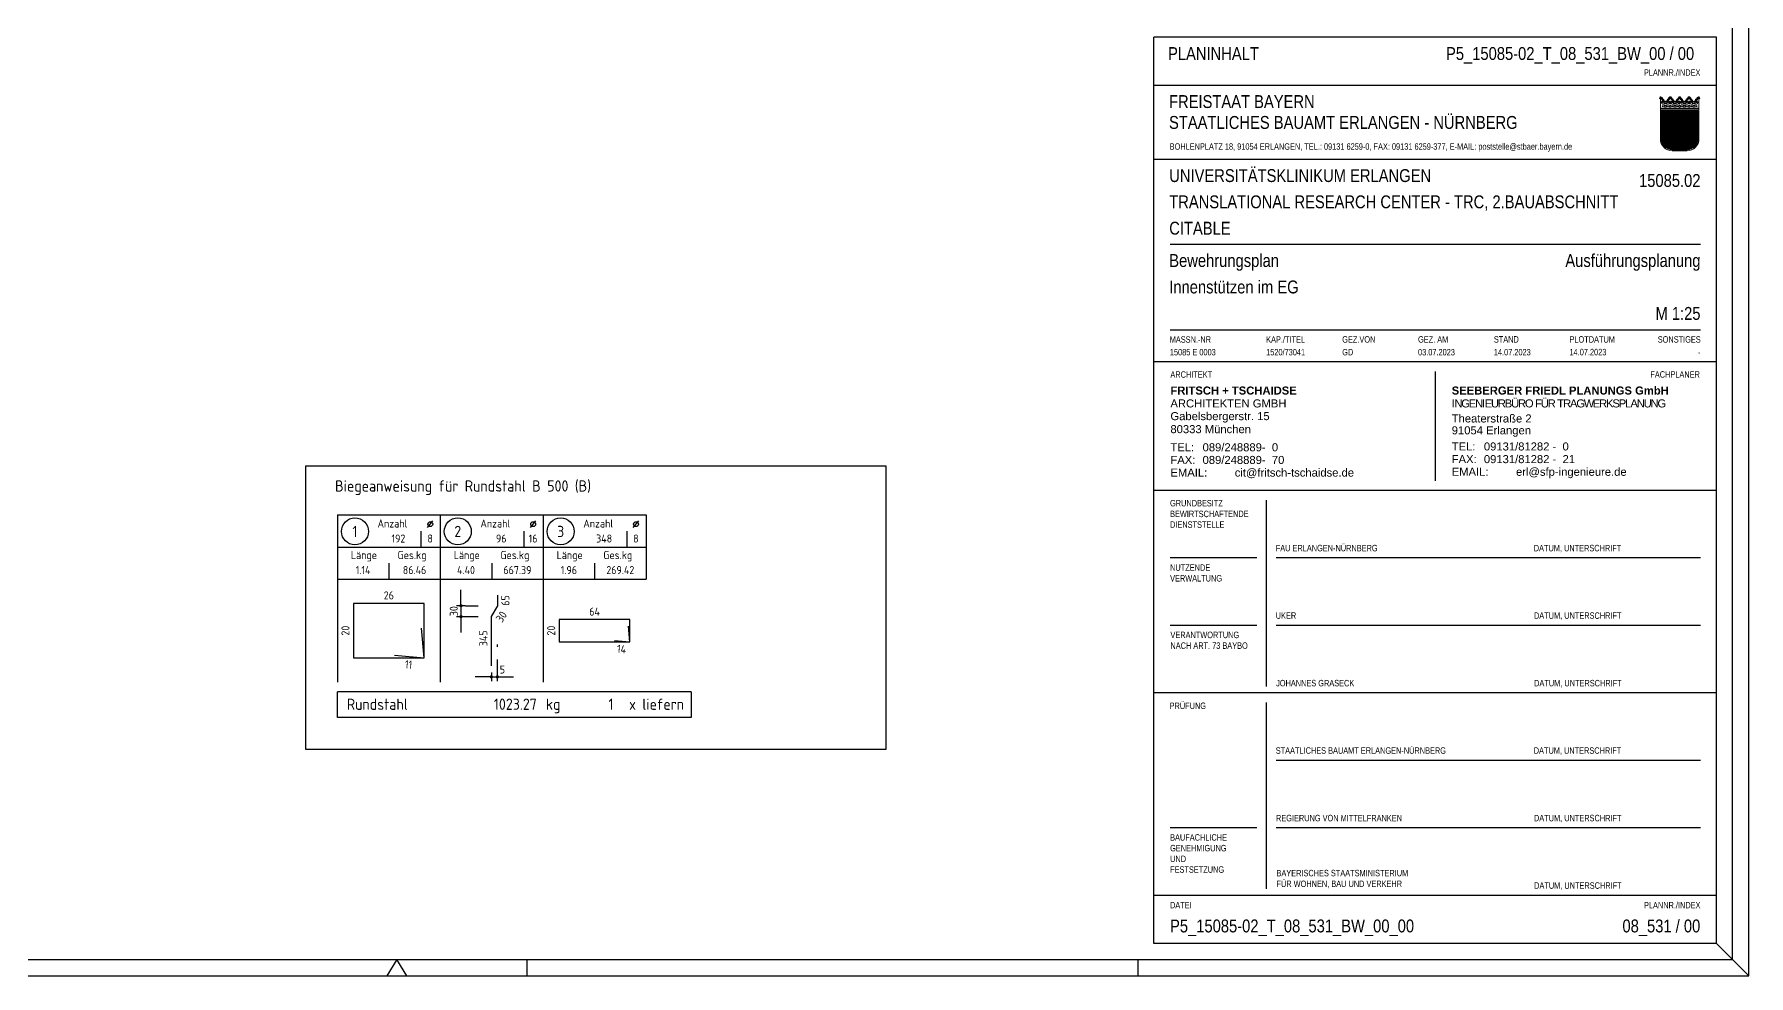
# Model space of a CAD drawing. Extents: x 0 to 37.3, y -21.5 to -6.6.
# Drawn here: x 7.69 to 21.02, y -21.46 to -14.14 of the extents above; entities that cross this region are included whole.
import ezdxf
from ezdxf.enums import TextEntityAlignment as Align

# ---------------------------------------------------------------- set-up
doc = ezdxf.new("R2010")
doc.units = 0
doc.header["$LTSCALE"] = 0.25
doc.linetypes.add('AUSGEZOGEN', pattern=[1000.01, 1000, 0.01])
doc.linetypes.add('HIDDEN4', pattern=[0.12, 0.02, -0.1])
for name, color, linetype in [('40 A Plankopf Text F+T', 7, 'Continuous'), ('BET-ANS', 7, 'Continuous'), ('MASSE', 7, 'Continuous'), ('RAHMEN', 7, 'Continuous'), ('RND', 7, 'Continuous'), ('RND_BILD', 7, 'Continuous'), ('TEXT', 7, 'Continuous')]:
    doc.layers.add(name, color=color, linetype=linetype)
doc.layers.add('NOPLOT', color=7, linetype='Continuous', plot=False)
doc.styles.add('ERSTELLTER_STIL_3', font='arial.ttf')
doc.styles.add('ERSTELLTER_STIL_4', font='arialbd.ttf')
doc.styles.add('plankopf_ArialN', font='ARIALN.TTF')
doc.styles.add('txt', font='isocp.shx')
doc.dimstyles.new('DOT_I', dxfattribs={"dimscale": 0.25, "dimtxt": 0.25, "dimasz": 0.25, "dimexe": 0.1, "dimexo": 0.3, "dimgap": 0.1, "dimtad": 1, "dimdec": 3, "dimzin": 3, "dimtxsty": 'txt', "dimblk": 'DOT', "dimblk1": 'DOT', "dimblk2": 'DOT', "dimsah": 1, "dimcen": 0.1, "dimse1": 1, "dimse2": 1, "dimazin": 0, "dimtfac": 1, "dimtdec": 4, "dimtix": 1, "dimtmove": 2, "dimatfit": 3, "dimfxl": 0, "dimtvp": 1, "dimtolj": 1, "dimtzin": 0, "dimarcsym": 0})
pattern_1 = [(0, (-322.07857, -163.97815), (8e-17, 0.254), [])]

# ---------------------------------------------------------------- blocks, each defined once
blk = doc.blocks.new('Bundeslandwappen')
at = {"lineweight": 9, "true_color": 0xffffff}
for points in [[(-5.75, 16.5), (-5.98, 16.5), (-5.98, 16.29), (-5.75, 16.29)], [(-2.82, 16.5), (-3.05, 16.5), (-3.05, 16.29), (-2.82, 16.29)], [(0.11, 16.5), (-0.11, 16.5), (-0.11, 16.29), (0.11, 16.29)], [(3.05, 16.5), (2.82, 16.5), (2.82, 16.29), (3.05, 16.29)], [(5.98, 16.5), (5.75, 16.5), (5.75, 16.29), (5.98, 16.29)], [(-5.09, 15.68), (-5.31, 15.68), (-5.31, 15.47), (-5.09, 15.47)], [(-3.49, 15.68), (-3.71, 15.68), (-3.71, 15.47), (-3.49, 15.47)], [(-2.15, 15.68), (-2.38, 15.68), (-2.38, 15.47), (-2.15, 15.47)], [(-0.56, 15.68), (-0.78, 15.68), (-0.78, 15.47), (-0.56, 15.47)], [(0.78, 15.68), (0.56, 15.68), (0.56, 15.47), (0.78, 15.47)], [(2.38, 15.68), (2.15, 15.68), (2.15, 15.47), (2.38, 15.47)], [(3.71, 15.68), (3.49, 15.68), (3.49, 15.47), (3.71, 15.47)], [(5.31, 15.68), (5.09, 15.68), (5.09, 15.47), (5.31, 15.47)]]:
    blk.add_hatch(color=7, dxfattribs=at).paths.add_polyline_path(points)
at = {"true_color": 0xffffff}
for points in [[(-5.34, 12.59), (-5.7, 12.59), (-5.7, 12.19), (-5.07, 11.96)], [(-1.42, 10.67), (-5.07, 11.96), (-3.57, 8.42), (0.08, 7.13)], [(0.86, 12.59), (-2.24, 12.59), (-1.42, 10.67), (2.23, 9.38)], [(3.96, 12.59), (1.66, 12.59), (4.37, 11.63)], [(5.7, 11.16), (4.37, 11.63), (5.7, 8.5)], [(-3.57, 8.42), (-5.7, 9.18), (-5.7, 6.17), (-2.07, 4.88)], [(-5.7, 6.14), (-5.7, 3.7, 0.041392), (-5.65, 3.14), (-4.21, 2.63)], [(3.73, 5.84), (0.08, 7.13), (1.58, 3.59), (5.23, 2.29)], [(5.7, 8.15), (2.23, 9.38), (3.73, 5.84), (5.7, 5.14)], [(-0.56, 1.34), (-4.21, 2.63), (-3.29, 0.45, 0.073774), (-2.3, 0.3), (-0.12, 0.3)], [(1.58, 3.59), (-2.07, 4.88), (-0.56, 1.34), (2.36, 0.3, 0.043654), (2.95, 0.36)]]:
    blk.add_hatch(color=7, dxfattribs=at).paths.add_polyline_path(points)
at = {"lineweight": 9}
h = blk.add_hatch(dxfattribs=at)
h.set_pattern_fill('ANSI31', color=256, scale=0.08, angle=315, style=0)
h.set_pattern_definition(pattern_1)
h.paths.add_polyline_path([(-5.07, 11.96), (-5.7, 12.19), (-5.7, 9.18), (-3.57, 8.42)])
h = blk.add_hatch(dxfattribs=at)
h.set_pattern_fill('ANSI31', color=256, scale=0.08, angle=315, style=0)
h.set_pattern_definition(pattern_1)
h.paths.add_polyline_path([(-2.24, 12.59), (-5.34, 12.59), (-5.07, 11.96), (-1.42, 10.67)])
h = blk.add_hatch(dxfattribs=at)
h.set_pattern_fill('ANSI31', color=256, scale=0.08, angle=315, style=0)
h.set_pattern_definition(pattern_1)
h.paths.add_polyline_path([(2.23, 9.38), (-1.42, 10.67), (0.08, 7.13), (3.73, 5.84)])
h = blk.add_hatch(dxfattribs=at)
h.set_pattern_fill('ANSI31', color=256, scale=0.08, angle=315, style=0)
h.set_pattern_definition(pattern_1)
h.paths.add_polyline_path([(4.37, 11.63), (1.66, 12.59), (0.86, 12.59), (2.23, 9.38), (5.7, 8.15), (5.7, 8.5)])
h = blk.add_hatch(dxfattribs=at)
h.set_pattern_fill('ANSI31', color=256, scale=0.08, angle=315, style=0)
h.set_pattern_definition(pattern_1)
h.paths.add_polyline_path([(5.7, 12.59), (3.96, 12.59), (4.37, 11.63), (5.7, 11.16)])
h = blk.add_hatch(dxfattribs=at)
h.set_pattern_fill('ANSI31', color=256, scale=0.08, angle=315, style=0)
h.set_pattern_definition(pattern_1)
h.paths.add_polyline_path([(-2.07, 4.88), (-5.7, 6.17), (-5.7, 6.14), (-4.21, 2.63), (-0.56, 1.34)])
h = blk.add_hatch(dxfattribs=at)
h.set_pattern_fill('ANSI31', color=256, scale=0.08, angle=315, style=0)
h.set_pattern_definition(pattern_1)
h.paths.add_polyline_path([(0.08, 7.13), (-3.57, 8.42), (-2.07, 4.88), (1.58, 3.59)])
h = blk.add_hatch(dxfattribs=at)
h.set_pattern_fill('ANSI31', color=256, scale=0.08, angle=315, style=0)
h.set_pattern_definition(pattern_1)
h.paths.add_polyline_path([(5.7, 5.14), (3.73, 5.84), (5.23, 2.29), (5.37, 2.24, 0.111178), (5.7, 3.7)])
h = blk.add_hatch(dxfattribs=at)
h.set_pattern_fill('ANSI31', color=256, scale=0.08, angle=315, style=0)
h.set_pattern_definition(pattern_1)
h.paths.add_polyline_path([(-4.21, 2.63), (-5.65, 3.14, 0.285055), (-3.29, 0.45)])
h = blk.add_hatch(dxfattribs=at)
h.set_pattern_fill('ANSI31', color=256, scale=0.08, angle=315, style=0)
h.set_pattern_definition(pattern_1)
h.paths.add_polyline_path([(-0.56, 1.34), (-0.12, 0.3), (2.3, 0.3, 0.004354), (2.36, 0.3)])
h = blk.add_hatch(dxfattribs=at)
h.set_pattern_fill('ANSI31', color=256, scale=0.08, angle=315, style=0)
h.set_pattern_definition(pattern_1)
h.paths.add_polyline_path([(5.31, 2.11), (5.23, 2.29), (1.58, 3.59), (2.95, 0.36, 0.22704)])
for p, q in [((-6, 16.1), (-6, 3.7)), ((-5.61, 16.59), (-5.62, 16.68)), ((-3.19, 16.59), (-3.18, 16.67)), ((-2.68, 16.59), (-2.69, 16.67)), ((-0.25, 16.59), (-0.24, 16.67)), ((0.25, 16.59), (0.24, 16.67)), ((2.68, 16.59), (2.69, 16.67)), ((3.19, 16.59), (3.18, 16.67)), ((5.61, 16.59), (5.62, 16.68)), ((6, 3.7), (6, 16.1)), ((-6, 13.29), (6, 13.29)), ((-6, 12.94), (6, 12.94)), ((-5.7, 12.59), (-5.7, 3.7)), ((-5.7, 12.59), (5.7, 12.59)), ((-5.7, 12.19), (5.7, 8.15)), ((-5.64, 14.97), (-5.64, 15.18)), ((-5.34, 12.59), (-0.12, 0.3)), ((-5.33, 15.19), (-5.33, 15.05)), ((-4.68, 14.54), (-5.26, 14.54)), ((-4.12, 14.54), (-3.54, 14.54)), ((-3.47, 15.19), (-3.47, 15.05)), ((-3.36, 13.9), (-2.93, 14.17)), ((-2.93, 13.63), (-3.36, 13.9)), ((-3.16, 14.97), (-3.16, 15.18)), ((-2.93, 15.58), (-2.93, 14.47)), ((-2.93, 14.17), (-2.5, 13.9)), ((-2.5, 13.9), (-2.93, 13.63)), ((-2.71, 14.97), (-2.71, 15.18)), ((-2.4, 15.19), (-2.4, 15.05)), ((-1.74, 14.54), (-2.32, 14.54)), ((-2.24, 12.59), (2.95, 0.36)), ((-1.19, 14.54), (-0.61, 14.54)), ((-0.54, 15.19), (-0.54, 15.05)), ((0, 14.17), (-0.43, 13.9)), ((-0.43, 13.9), (0, 13.63)), ((-0.22, 14.97), (-0.22, 15.18)), ((0, 15.58), (0, 14.47)), ((0.43, 13.9), (0, 14.17)), ((0, 13.63), (0.43, 13.9)), ((0.22, 14.97), (0.22, 15.18)), ((0.54, 15.19), (0.54, 15.05)), ((1.19, 14.54), (0.61, 14.54)), ((0.86, 12.59), (5.31, 2.11)), ((1.66, 12.59), (5.7, 11.16)), ((1.74, 14.54), (2.32, 14.54)), ((2.4, 15.19), (2.4, 15.05)), ((2.93, 14.17), (2.5, 13.9)), ((2.5, 13.9), (2.93, 13.63)), ((2.71, 14.97), (2.71, 15.18)), ((2.93, 15.58), (2.93, 14.47)), ((3.36, 13.9), (2.93, 14.17)), ((2.93, 13.63), (3.36, 13.9)), ((3.16, 14.97), (3.16, 15.18)), ((3.47, 15.19), (3.47, 15.05)), ((4.12, 14.54), (3.54, 14.54)), ((3.96, 12.59), (5.7, 8.5)), ((4.68, 14.54), (5.26, 14.54)), ((5.33, 15.19), (5.33, 15.05)), ((5.64, 14.97), (5.64, 15.18)), ((5.7, 3.7), (5.7, 12.59)), ((-5.7, 9.18), (5.7, 5.14)), ((-5.7, 6.17), (5.37, 2.24)), ((-5.7, 6.14), (-3.29, 0.45)), ((-5.66, 3.14), (2.36, 0.3)), ((-2.3, 0.3), (2.3, 0.3)), ((-2.3, 0), (2.3, 0))]:
    blk.add_line(p, q, dxfattribs=at)
for points in [[(-5.75, 16.29), (-5.98, 16.29), (-5.98, 16.5), (-5.75, 16.5)], [(-2.82, 16.29), (-3.05, 16.29), (-3.05, 16.5), (-2.82, 16.5)], [(0.11, 16.29), (-0.11, 16.29), (-0.11, 16.5), (0.11, 16.5)], [(3.05, 16.29), (2.82, 16.29), (2.82, 16.5), (3.05, 16.5)], [(5.75, 16.29), (5.98, 16.29), (5.98, 16.5), (5.75, 16.5)], [(-5.09, 15.47), (-5.31, 15.47), (-5.31, 15.68), (-5.09, 15.68)], [(-4.07, 13.71), (-4.83, 13.71), (-4.83, 14.1), (-4.07, 14.1)], [(-3.71, 15.47), (-3.49, 15.47), (-3.49, 15.68), (-3.71, 15.68)], [(-2.15, 15.47), (-2.38, 15.47), (-2.38, 15.68), (-2.15, 15.68)], [(-1.8, 13.71), (-1.04, 13.71), (-1.04, 14.1), (-1.8, 14.1)], [(-0.78, 15.47), (-0.56, 15.47), (-0.56, 15.68), (-0.78, 15.68)], [(0.78, 15.47), (0.56, 15.47), (0.56, 15.68), (0.78, 15.68)], [(1.8, 13.71), (1.04, 13.71), (1.04, 14.1), (1.8, 14.1)], [(2.15, 15.47), (2.38, 15.47), (2.38, 15.68), (2.15, 15.68)], [(3.71, 15.47), (3.49, 15.47), (3.49, 15.68), (3.71, 15.68)], [(4.07, 13.71), (4.83, 13.71), (4.83, 14.1), (4.07, 14.1)], [(5.09, 15.47), (5.31, 15.47), (5.31, 15.68), (5.09, 15.68)]]:
    blk.add_lwpolyline(points, close=True, dxfattribs=at)
for centre in [(-5.28, 13.9), (-3.71, 13.9), (-2.2, 13.9), (-0.68, 13.9), (0.68, 13.9), (2.2, 13.9), (3.71, 13.9), (5.28, 13.9)]:
    blk.add_circle(centre, 0.123, dxfattribs=at)
for centre, radius, start, end in [((-5.89, 16.45), 0.362, 44.6681, 253.1183), ((-5.67, 16.67), 0.05, 6.6615, 44.6681), ((-5.56, 16.59), 0.05, 186.6615, 265.6209), ((-5.42, 15.99), 0.179, 74.7883, 15.1356), ((-5.59, 16.26), 0.281, 346.0232, 85.6209), ((-5.36, 16.21), 0.05, 254.7883, 346.0232), ((-5.2, 16.05), 0.05, 93.0633, 195.1356), ((-5.19, 15.87), 0.224, 350.9542, 93.0633), ((-3.61, 15.87), 0.224, 86.9367, 189.0458), ((-3.6, 16.05), 0.05, 344.8644, 86.9367), ((-3.38, 15.99), 0.179, 164.8644, 105.2117), ((-3.21, 16.26), 0.281, 94.3791, 193.9768), ((-3.44, 16.21), 0.05, 193.9768, 285.2117), ((-3.24, 16.59), 0.05, 274.3791, 353.3385), ((-3.13, 16.67), 0.05, 155.2288, 173.3385), ((-2.93, 16.58), 0.264, 24.0166, 155.3409), ((-2.74, 16.66), 0.05, 6.6615, 24.0166), ((-2.63, 16.59), 0.05, 186.6615, 265.6209), ((-2.49, 15.99), 0.179, 74.7883, 15.1356), ((-2.65, 16.26), 0.281, 346.0232, 85.6209), ((-2.43, 16.21), 0.05, 254.7883, 346.0232), ((-2.27, 16.05), 0.05, 93.0633, 195.1356), ((-2.26, 15.87), 0.224, 350.9542, 93.0633), ((-0.67, 15.87), 0.224, 86.9367, 189.0458), ((-0.66, 16.05), 0.05, 344.8644, 86.9367), ((-0.44, 15.99), 0.179, 164.8644, 105.2117), ((-0.28, 16.26), 0.281, 94.3791, 193.9768), ((-0.5, 16.21), 0.05, 193.9768, 285.2117), ((-0.3, 16.59), 0.05, 274.3791, 353.3385), ((0, 16.58), 0.264, 24.0166, 155.3409), ((-0.19, 16.67), 0.05, 155.2288, 173.3385), ((0.19, 16.66), 0.05, 6.6615, 24.0166), ((0.3, 16.59), 0.05, 186.6615, 265.6209), ((0.44, 15.99), 0.179, 74.7883, 15.1356), ((0.28, 16.26), 0.281, 346.0232, 85.6209), ((0.5, 16.21), 0.05, 254.7883, 346.0232), ((0.66, 16.05), 0.05, 93.0633, 195.1356), ((0.67, 15.87), 0.224, 350.9542, 93.0633), ((2.26, 15.87), 0.224, 86.9367, 189.0458), ((2.27, 16.05), 0.05, 344.8644, 86.9367), ((2.49, 15.99), 0.179, 164.8644, 105.2117), ((2.65, 16.26), 0.281, 94.3791, 193.9768), ((2.43, 16.21), 0.05, 193.9768, 285.2117), ((2.63, 16.59), 0.05, 274.3791, 353.3385), ((2.93, 16.58), 0.264, 24.0166, 155.3409), ((2.74, 16.67), 0.05, 155.2288, 173.3385), ((3.13, 16.66), 0.05, 6.6615, 24.0166), ((3.24, 16.59), 0.05, 186.6615, 265.6209), ((3.38, 15.99), 0.179, 74.7883, 15.1356), ((3.21, 16.26), 0.281, 346.0232, 85.6209), ((3.44, 16.21), 0.05, 254.7883, 346.0232), ((3.6, 16.05), 0.05, 93.0633, 195.1356), ((3.61, 15.87), 0.224, 350.9542, 93.0633), ((5.19, 15.87), 0.224, 86.9367, 189.0458), ((5.2, 16.05), 0.05, 344.8644, 86.9367), ((5.42, 15.99), 0.179, 164.8644, 105.2117), ((5.59, 16.26), 0.281, 94.3791, 193.9768), ((5.36, 16.21), 0.05, 193.9768, 285.2117), ((5.56, 16.59), 0.05, 274.3791, 353.3385), ((5.67, 16.67), 0.05, 135.3319, 173.3385), ((5.89, 16.45), 0.362, 286.8817, 135.3319), ((-5.49, 15.18), 0.157, 3.2756, 179.5521), ((-5.19, 14.99), 0.453, 182.8328, 261.3043), ((-5.26, 15.23), 0.191, 249.6358, 3.0857), ((-5.02, 15.24), 0.05, 82.9467, 183.0857), ((-4.99, 15.54), 0.249, 262.9467, 77.8855), ((-4.92, 15.83), 0.05, 170.9542, 257.8855), ((-4.62, 14.89), 0.224, 71.4, 0), ((-4.71, 14.85), 0.312, 275.9649, 353.9773), ((-4.4, 15.24), 0.208, 317.0775, 222.9225), ((-4.18, 14.89), 0.224, 180, 108.6), ((-4.09, 14.85), 0.312, 186.0227, 264.0351), ((-3.81, 15.54), 0.249, 102.1145, 277.0533), ((-3.88, 15.83), 0.05, 282.1145, 9.0458), ((-3.78, 15.24), 0.05, 356.9143, 97.0533), ((-3.54, 15.23), 0.191, 176.9143, 290.3642), ((-3.61, 14.99), 0.453, 278.6957, 357.1672), ((-3.31, 15.18), 0.157, 0.4479, 176.7244), ((-2.55, 15.18), 0.157, 3.2756, 179.5521), ((-2.26, 14.99), 0.453, 182.8328, 261.3043), ((-2.33, 15.23), 0.191, 249.6358, 3.0857), ((-2.09, 15.24), 0.05, 82.9467, 183.0857), ((-2.05, 15.54), 0.249, 262.9467, 77.8855), ((-1.99, 15.83), 0.05, 170.9542, 257.8855), ((-1.69, 14.89), 0.224, 71.4, 0), ((-1.78, 14.85), 0.312, 275.9649, 353.9773), ((-1.47, 15.24), 0.208, 317.0775, 222.9225), ((-1.24, 14.89), 0.224, 180, 108.6), ((-1.16, 14.85), 0.312, 186.0227, 264.0351), ((-0.88, 15.54), 0.249, 102.1145, 277.0533), ((-0.94, 15.83), 0.05, 282.1145, 9.0458), ((-0.84, 15.24), 0.05, 356.9143, 97.0533), ((-0.6, 15.23), 0.191, 176.9143, 290.3642), ((-0.68, 14.99), 0.453, 278.6957, 357.1672), ((-0.38, 15.18), 0.157, 0.4479, 176.7244), ((0.38, 15.18), 0.157, 3.2756, 179.5521), ((0.68, 14.99), 0.453, 182.8328, 261.3043), ((0.6, 15.23), 0.191, 249.6358, 3.0857), ((0.84, 15.24), 0.05, 82.9467, 183.0857), ((0.88, 15.54), 0.249, 262.9467, 77.8855), ((0.94, 15.83), 0.05, 170.9542, 257.8855), ((1.24, 14.89), 0.224, 71.4, 0), ((1.16, 14.85), 0.312, 275.9649, 353.9773), ((1.47, 15.24), 0.208, 317.0775, 222.9225), ((1.69, 14.89), 0.224, 180, 108.6), ((1.78, 14.85), 0.312, 186.0227, 264.0351), ((2.05, 15.54), 0.249, 102.1145, 277.0533), ((1.99, 15.83), 0.05, 282.1145, 9.0458), ((2.09, 15.24), 0.05, 356.9143, 97.0533), ((2.33, 15.23), 0.191, 176.9143, 290.3642), ((2.26, 14.99), 0.453, 278.6957, 357.1672), ((2.55, 15.18), 0.157, 0.4479, 176.7244), ((3.31, 15.18), 0.157, 3.2756, 179.5521), ((3.61, 14.99), 0.453, 182.8328, 261.3043), ((3.54, 15.23), 0.191, 249.6358, 3.0857), ((3.78, 15.24), 0.05, 82.9467, 183.0857), ((3.81, 15.54), 0.249, 262.9467, 77.8855), ((3.88, 15.83), 0.05, 170.9542, 257.8855), ((4.18, 14.89), 0.224, 71.4, 0), ((4.09, 14.85), 0.312, 275.9649, 353.9773), ((4.4, 15.24), 0.208, 317.0775, 222.9225), ((4.62, 14.89), 0.224, 180, 108.6), ((4.71, 14.85), 0.312, 186.0227, 264.0351), ((4.99, 15.54), 0.249, 102.1145, 277.0533), ((4.92, 15.83), 0.05, 282.1145, 9.0458), ((5.02, 15.24), 0.05, 356.9143, 97.0533), ((5.26, 15.23), 0.191, 176.9143, 290.3642), ((5.19, 14.99), 0.453, 278.6957, 357.1672), ((5.49, 15.18), 0.157, 0.4479, 176.7244), ((-2.3, 3.7), 3.7, 180, 270), ((-2.3, 3.7), 3.4, 180, 270), ((2.3, 3.7), 3.7, 270, 0), ((2.3, 3.7), 3.4, 270, 0)]:
    blk.add_arc(centre, radius, start, end, dxfattribs=at)
blk = doc.blocks.new('Plankopf_PU')
for p, q in [((-18.5, 25.4), (-18.5, 27.7)), ((-1, 27.7), (-18.5, 27.7)), ((-1, 27.7), (-18.5, 27.7)), ((-1, 25.4), (-1, 27.7)), ((-1, 25.4), (-18.5, 25.4)), ((-1, 25.4), (-18.5, 25.4)), ((-18.5, 19.1), (-18.5, 25.4)), ((-1, 19.1), (-1, 25.4)), ((-1.5, 22.75), (-18, 22.75)), ((-18, 20.1), (-1.5, 20.1)), ((-18.5, 15.1), (-18.5, 19.1)), ((-1, 19.1), (-18.5, 19.1)), ((-9.75, 18.8), (-9.75, 15.4)), ((-1, 15.1), (-1, 19.1)), ((-1, 15.1), (-18.5, 15.1)), ((-1, 15.1), (-18.5, 15.1)), ((-18.5, 8.8), (-18.5, 15.1)), ((-1, 8.8), (-1, 15.1)), ((-15, 9), (-15, 14.8)), ((-15.3, 13), (-18, 13)), ((-1.5, 13), (-14.7, 13)), ((-15.3, 10.9), (-18, 10.9)), ((-1.5, 10.9), (-14.7, 10.9)), ((-18.5, 2.5), (-18.5, 8.8)), ((-1, 8.8), (-18.5, 8.8)), ((-1, 2.5), (-1, 8.8)), ((-15, 2.7), (-15, 8.5)), ((-1.5, 6.7), (-14.7, 6.7)), ((-15.3, 4.6), (-18, 4.6)), ((-1.5, 4.6), (-14.7, 4.6)), ((-1, 2.5), (-18.5, 2.5)), ((-18.5, 1), (-18.5, 2.5)), ((-1, 2.5), (-18.5, 2.5)), ((-1, 1), (-1, 2.5)), ((-1, 1), (-18.5, 1))]:
    blk.add_line(p, q)
at = {"xscale": 0.1, "yscale": 0.1, "zscale": 0.1}
blk.add_blockref('Bundeslandwappen', (-2.148, 25.669), dxfattribs=at)
at = {"linetype": 'AUSGEZOGEN', "lineweight": 35, "style": 'plankopf_ArialN'}
for s, height, p in [('FREISTAAT BAYERN', 0.4, (-18.032, 27.401)), ('PRÜFUNG', 0.2, (-18.013, 8.5))]:
    blk.add_text(s, height=height, dxfattribs=at).set_placement(p, align=Align.TOP_LEFT)
blk.add_text('STAATLICHES BAUAMT ERLANGEN - NÜRNBERG', height=0.4, dxfattribs=at).set_placement((-18.032, 26.552), align=Align.MIDDLE_LEFT)
at = {"style": 'plankopf_ArialN'}
for s, p in [('BOHLENPLATZ 18, 91054 ERLANGEN, TEL.: 09131 6259-0, FAX: 09131 6259-377, E-MAIL: poststelle@stbaer.bayern.de', (-18.012, 25.702)), ('MASSN.-NR', (-18.011, 19.698)), ('KAP./TITEL', (-15.01, 19.698)), ('GEZ.VON', (-12.644, 19.7)), ('GEZ. AM', (-10.286, 19.7)), ('STAND', (-7.927, 19.702)), ('PLOTDATUM', (-5.574, 19.7)), ('FAU ERLANGEN-NÜRNBERG', (-14.712, 13.207)), ('DATUM, UNTERSCHRIFT', (-6.687, 13.207)), ('UKER', (-14.712, 11.107)), ('DATUM, UNTERSCHRIFT', (-6.68, 11.106)), ('JOHANNES GRASECK', (-14.7, 9.005)), ('DATUM, UNTERSCHRIFT', (-6.675, 9.005)), ('STAATLICHES BAUAMT ERLANGEN-NÜRNBERG', (-14.712, 6.907)), ('DATUM, UNTERSCHRIFT', (-6.687, 6.907)), ('REGIERUNG VON MITTELFRANKEN', (-14.705, 4.806)), ('DATUM, UNTERSCHRIFT', (-6.68, 4.806)), ('DATUM, UNTERSCHRIFT', (-6.675, 2.705)), ('DATEI', (-18.002, 2.095))]:
    blk.add_text(s, height=0.2, dxfattribs=at).set_placement(p)
for s, p in [('SONSTIGES', (-1.493, 19.7)), ('PLANNR./INDEX', (-1.501, 2.095))]:
    blk.add_text(s, height=0.2, dxfattribs=at).set_placement(p, align=Align.RIGHT)
at = {"linetype": 'AUSGEZOGEN', "lineweight": 35, "style": 'plankopf_ArialN'}
blk.add_text('ARCHITEKT', height=0.2, dxfattribs=at).set_placement((-17.989, 18.607))
blk.add_text('FACHPLANER', height=0.2, dxfattribs=at).set_placement((-1.52, 18.611), align=Align.RIGHT)
at = {"insert": (-5.574, 19.303), "char_height": 0.2, "attachment_point": 7, "style": 'plankopf_ArialN'}
blk.add_mtext('14.07.2023', dxfattribs=at)
at = {"char_height": 0.2, "attachment_point": 1, "style": 'plankopf_ArialN'}
for s, insert, width in [('GRUNDBESITZ\\PBEWIRTSCHAFTENDE DIENSTSTELLE', (-18, 14.804), 2.5), ('NUTZENDE^JVERWALTUNG', (-17.998, 12.8), 2.69843), ('VERANTWORTUNG  NACH ART. 73 BAYBO', (-17.988, 10.705), 2.68768), ('BAUFACHLICHE GENEHMIGUNG UND FESTSETZUNG', (-17.998, 4.404), 2.2311), ('BAYERISCHES STAATSMINISTERIUM ^JFÜR WOHNEN, BAU UND VERKEHR', (-14.689, 3.294), 9.29412)]:
    blk.add_mtext(s, dxfattribs=dict(at, insert=insert, width=width))
at = {"style": 'plankopf_ArialN'}
for tag, p in [('PROJEKTBEZEICHNUNGZ1', (-18.025, 24.578)), ('PROJEKTBEZEICHNUNGZ2', (-18.025, 23.761)), ('PROJEKTBEZEICHNUNGZ3', (-18.025, 22.941))]:
    blk.add_attdef(tag, text='', height=0.4, dxfattribs=at).set_placement(p, align=Align.BOTTOM_LEFT)
for tag, p in [('GEB.-NR', (-1.5, 24.946)), ('0.000X', (-1.507, 1.749))]:
    blk.add_attdef(tag, text='', height=0.4, dxfattribs=at).set_placement(p, align=Align.TOP_RIGHT)
for tag, p, height in [('PLANINHALTZ1', (-18.025, 22.055), 0.4), ('PLANINHALTZ2', (-18.025, 21.232), 0.4), ('PLANINHALTZ3', (-18.025, 20.409), 0.4), ('MASSN.-NR', (-18.005, 19.303), 0.2), ('KAPITEL/TITEL', (-15.01, 19.303), 0.2), ('GEZ_VON', (-12.644, 19.303), 0.2), ('GEZ_AM', (-10.286, 19.303), 0.2), ('STAND', (-7.927, 19.303), 0.2)]:
    blk.add_attdef(tag, p, '', height=height, dxfattribs=at)
for tag, height, p in [('PLANUNGSPHASE', 0.4, (-1.5, 22.055)), ('PROJEKTKATEGORIE', 0.4, (-1.5, 21.232)), ('MAßSTAB', 0.4, (-1.5, 20.409)), ('SONSTIGES', 0.2, (-1.5, 19.303))]:
    blk.add_attdef(tag, text='', height=height, dxfattribs=at).set_placement(p, align=Align.RIGHT)
at = {"layer": '40 A Plankopf Text F+T', "color": 7, "linetype": 'Continuous', "lineweight": 13, "char_height": 0.25, "attachment_point": 7}
for s, insert, style in [('\\A1;FRITSCH + TSCHAIDSE ', (-17.988, 18.081), 'ERSTELLTER_STIL_4'), ('\\A1;SEEBERGER FRIEDL PLANUNGS GmbH', (-9.238, 18.081), 'ERSTELLTER_STIL_4'), ('\\A1;ARCHITEKTEN GMBH', (-17.988, 17.68), 'ERSTELLTER_STIL_3'), ('\\A1;{\\T0.8;INGENIEURBÜRO FÜR TRAGWERKSPLANUNG}', (-9.238, 17.68), 'ERSTELLTER_STIL_3'), ('\\A1;80333 München', (-17.988, 16.879), 'ERSTELLTER_STIL_3'), ('\\A1;Gabelsbergerstr. 15', (-17.988, 17.212), 'ERSTELLTER_STIL_3'), ('\\A1;Theaterstraße 2', (-9.238, 17.212), 'ERSTELLTER_STIL_3'), ('\\A1;91054 Erlangen', (-9.238, 16.771), 'ERSTELLTER_STIL_3')]:
    blk.add_mtext(s, dxfattribs=dict(at, insert=insert, style=style))
at = {"layer": '40 A Plankopf Text F+T', "color": 7, "linetype": 'Continuous', "lineweight": 13, "char_height": 0.25, "attachment_point": 7, "line_spacing_factor": 0.945293, "style": 'ERSTELLTER_STIL_3'}
for s, insert in [('\\A1;TEL: ^I089/248889-  0\\PFAX: ^I089/248889-  70\\PEMAIL: ^Icit@fritsch-tschaidse.de', (-17.988, 15.481)), ('\\A1;TEL: ^I09131/81282 -  0\\PFAX: ^I09131/81282 -  21\\PEMAIL: ^Ierl@sfp-ingenieure.de', (-9.238, 15.481))]:
    blk.add_mtext(s, dxfattribs=dict(at, insert=insert))
blk = doc.blocks.new('DINA1')
at = {"layer": 'RAHMEN'}
for p, q in [((84.1, 0), (84.1, 59.4)), ((0, 0), (84.1, 0))]:
    blk.add_line(p, q, dxfattribs=at)
at = {"layer": 'RAHMEN', "color": 5}
for p, q in [((83.6, 0.5), (83.6, 58.9)), ((2, 0.5), (83.6, 0.5))]:
    blk.add_line(p, q, dxfattribs=at)
at = {"layer": 'RAHMEN', "color": 7, "linetype": 'Continuous'}
for p, q in [((42.05, 0.5), (41.74, 0)), ((42.36, 0), (42.05, 0.5))]:
    blk.add_line(p, q, dxfattribs=at)
at = {"layer": 'RAHMEN', "color": 7}
for p, q in [((46.1, 0), (46.1, 0.5)), ((65.1, 0.5), (65.1, 0))]:
    blk.add_line(p, q, dxfattribs=at)
blk = doc.blocks.new('DOT')
at = {"layer": 'MASSE', "color": 7, "linetype": 'Continuous'}
for p, q in [((0, 0), (-1, 0)), ((0, 0.54), (0, -0.54))]:
    blk.add_line(p, q, dxfattribs=at)
at = {"layer": 'MASSE', "color": 7, "linetype": 'Continuous', "const_width": 0.2}
blk.add_lwpolyline([(-0.1, 0, 1), (0.1, 0, 1)], format="xyb", close=True, dxfattribs=at)
blk = doc.blocks.new('*D19')
at = {"layer": 'Defpoints', "color": 0, "linetype": 'AUSGEZOGEN', "transparency": 16777216}
for p in [(11.247, -19.136), (11.294, -19.136), (11.294, -19.136)]:
    blk.add_point(p, dxfattribs=at)
at = {"layer": 'RND_BILD', "color": 0, "linetype": 'AUSGEZOGEN', "lineweight": -2, "transparency": 16777216}
for p, q in [((11.184, -19.136), (11.122, -19.136)), ((11.247, -19.136), (11.294, -19.136)), ((11.356, -19.136), (11.419, -19.136))]:
    blk.add_line(p, q, dxfattribs=at)
at = {"layer": 'RND_BILD', "color": 0, "linetype": 'AUSGEZOGEN', "lineweight": -2, "transparency": 16777216, "xscale": 0.0625, "yscale": 0.0625, "zscale": 0.0625}
blk.add_blockref('DOT', (11.247, -19.136), dxfattribs=at)
at = {"layer": 'RND_BILD', "color": 0, "linetype": 'AUSGEZOGEN', "lineweight": -2, "transparency": 16777216, "xscale": 0.0625, "yscale": 0.0625, "zscale": 0.0625, "rotation": 180}
blk.add_blockref('DOT', (11.294, -19.136), dxfattribs=at)
at = {"layer": 'RND_BILD', "color": 0, "linetype": 'AUSGEZOGEN', "transparency": 16777216, "insert": (11.333, -19.079), "char_height": 0.0625, "attachment_point": 5, "style": 'txt'}
blk.add_mtext('\\A1;5', dxfattribs=at)
blk = doc.blocks.new('*D20')
at = {"layer": 'Defpoints', "color": 0, "linetype": 'AUSGEZOGEN', "transparency": 16777216}
for p in [(11.011, -18.583), (11.011, -18.667), (11.011, -18.667)]:
    blk.add_point(p, dxfattribs=at)
at = {"layer": 'MASSE', "color": 0, "linetype": 'AUSGEZOGEN', "lineweight": -2, "transparency": 16777216}
for p, q in [((11.011, -18.52), (11.011, -18.458)), ((11.011, -18.583), (11.011, -18.667)), ((11.011, -18.73), (11.011, -18.792))]:
    blk.add_line(p, q, dxfattribs=at)
at = {"layer": 'MASSE', "color": 0, "linetype": 'AUSGEZOGEN', "lineweight": -2, "transparency": 16777216, "xscale": 0.0625, "yscale": 0.0625, "zscale": 0.0625}
for p, rotation in [((11.011, -18.583), 270), ((11.011, -18.667), 90)]:
    blk.add_blockref('DOT', p, dxfattribs=dict(at, rotation=rotation))
at = {"layer": 'MASSE', "color": 0, "linetype": 'AUSGEZOGEN', "transparency": 16777216, "insert": (10.955, -18.625), "char_height": 0.0625, "attachment_point": 5, "rotation": 90, "style": 'txt'}
blk.add_mtext('\\A1;30', dxfattribs=at)
blk = doc.blocks.new('RND_LIS2')
at = {"layer": 'RND', "color": 3, "linetype": 'Continuous'}
for p, q in [((0, 0), (0, -5.2)), ((0, 0), (3.2, 0)), ((3.2, 0), (3.2, -2)), ((2.6, -0.503), (2.6, -1)), ((0, -1), (3.2, -1)), ((1.6, -1.503), (1.6, -2)), ((0, -2), (3.2, -2))]:
    blk.add_line(p, q, dxfattribs=at)
at = {"layer": 'RND', "color": 7, "linetype": 'Continuous'}
blk.add_line((2.805, -0.39), (2.973, -0.186), dxfattribs=at)
at = {"layer": 'RND', "color": 1, "linetype": 'Continuous'}
blk.add_circle((0.545, -0.513), 0.42, dxfattribs=at)
at = {"layer": 'RND', "color": 7, "linetype": 'Continuous'}
blk.add_circle((2.889, -0.288), 0.075, dxfattribs=at)
at = {"layer": 'RND', "color": 7, "linetype": 'Continuous', "style": 'txt'}
for s, p in [('Anzahl', (1.249, -0.391)), ('Länge', (0.42, -1.373)), ('Ges.kg', (1.872, -1.373))]:
    blk.add_text(s, height=0.25, dxfattribs=at).set_placement(p)
at = {"layer": 'RND', "color": 1, "linetype": 'Continuous', "style": 'txt'}
blk.add_attdef('POS1', text='', height=0.35, dxfattribs=at).set_placement((0.545, -0.513), align=Align.MIDDLE)
at = {"layer": 'RND', "color": 7, "linetype": 'Continuous', "style": 'txt'}
for tag, p in [('STK1', (1.897, -0.859)), ('DS1', (2.885, -0.859)), ('LANG1', (0.8, -1.841)), ('GEW', (2.4, -1.841))]:
    blk.add_attdef(tag, text='', height=0.25, dxfattribs=at).set_placement(p, align=Align.CENTER)
blk = doc.blocks.new('RND_SUM')
at = {"layer": 'RND', "color": 5, "linetype": 'Continuous'}
for p, q in [((0, 0), (0, 0.8)), ((11, 0.8), (0, 0.8)), ((11, 0.8), (11, 0)), ((11, 0), (0, 0))]:
    blk.add_line(p, q, dxfattribs=at)
at = {"layer": 'RND', "color": 1, "linetype": 'Continuous', "style": 'txt'}
for s, p in [('Rundstahl', (0.292, 0.235)), ('kg', (6.483, 0.235))]:
    blk.add_text(s, height=0.35, dxfattribs=at).set_placement(p)
blk.add_text('x liefern', height=0.35, dxfattribs=at).set_placement((10.784, 0.235), align=Align.RIGHT)
for tag, p in [('RND-S', (6.203, 0.235)), ('RND-Z', (8.59, 0.235))]:
    blk.add_attdef(tag, text='', height=0.35, dxfattribs=at).set_placement(p, align=Align.RIGHT)

msp = doc.modelspace()

# ---------------------------------------------------------------- linework, layer by layer
for p, q in [((20.775, -14.161), (16.4, -14.161)), ((16.4, -14.536), (16.4, -14.161)), ((20.775, -14.536), (20.775, -14.161))]:
    msp.add_line(p, q)
at = {"layer": 'NOPLOT', "color": 191, "linetype": 'AUSGEZOGEN'}
msp.add_line((20.775, -21.211), (21.025, -21.461), dxfattribs=at)
at = {"layer": 'RND_BILD', "color": 7, "linetype": 'HIDDEN4'}
for p, q in [((11.0449, -18.5828), (11.2132, -18.5828)), ((11.0449, -18.6673), (11.2162, -18.6673)), ((11.294, -19.102), (11.294, -18.8848))]:
    msp.add_line(p, q, dxfattribs=at)
at = {"layer": 'RND_BILD', "color": 1, "linetype": 'AUSGEZOGEN'}
for points in [[(11.294, -18.5015), (11.294, -18.5828), (11.2467, -18.6673), (11.2467, -19.0515)], [(10.493, -18.9678), (10.7249, -18.9881), (10.7249, -18.565), (10.1749, -18.565), (10.1749, -18.9881), (10.7249, -18.9881), (10.7046, -18.7562)], [(12.205, -18.852), (12.3249, -18.8625), (12.3249, -18.6906), (11.7749, -18.6906), (11.7749, -18.8625), (12.3249, -18.8625), (12.3144, -18.7426)]]:
    msp.add_lwpolyline(points, dxfattribs=at)
at = {"layer": 'TEXT', "color": 1, "linetype": 'AUSGEZOGEN'}
msp.add_lwpolyline([(9.802, -19.6989), (14.3182, -19.6989), (14.3182, -17.4983), (9.802, -17.4983)], close=True, dxfattribs=at)

# ---------------------------------------------------------------- block references
at = {"layer": 'BET-ANS'}
ref = msp.add_blockref('Plankopf_PU', (21.025, -21.461), dxfattribs=dict(at, xscale=0.25, yscale=0.25, zscale=0.25))
ref.add_attrib('0.000X', '08_531 / 00', dxfattribs={"layer": '0', "height": 0.1, "style": 'plankopf_ArialN'}).set_placement((20.6483, -21.0238), align=Align.TOP_RIGHT)
ref.add_attrib('STAND', '14.07.2023', (19.0433, -16.6352), dxfattribs={"layer": '0', "height": 0.05, "style": 'plankopf_ArialN'})
ref.add_attrib('PLANINHALTZ1', 'Bewehrungsplan', (16.5187, -15.9472), dxfattribs={"layer": '0', "height": 0.1, "style": 'plankopf_ArialN'})
ref.add_attrib('PLANINHALTZ2', 'Innenstützen im EG', (16.5187, -16.153), dxfattribs={"layer": '0', "height": 0.1, "style": 'plankopf_ArialN'})
ref.add_attrib('PROJEKTBEZEICHNUNGZ1', 'UNIVERSITÄTSKLINIKUM ERLANGEN', dxfattribs={"layer": '0', "height": 0.1, "style": 'plankopf_ArialN'}).set_placement((16.5187, -15.3166), align=Align.BOTTOM_LEFT)
ref.add_attrib('PROJEKTBEZEICHNUNGZ2', 'TRANSLATIONAL RESEARCH CENTER - TRC, 2.BAUABSCHNITT', dxfattribs={"layer": '0', "height": 0.1, "style": 'plankopf_ArialN'}).set_placement((16.5187, -15.5207), align=Align.BOTTOM_LEFT)
ref.add_attrib('PROJEKTBEZEICHNUNGZ3', 'CITABLE', dxfattribs={"layer": '0', "height": 0.1, "style": 'plankopf_ArialN'}).set_placement((16.5187, -15.7258), align=Align.BOTTOM_LEFT)
ref.add_attrib('GEB.-NR', '15085.02', dxfattribs={"layer": '0', "height": 0.1, "style": 'plankopf_ArialN'}).set_placement((20.65, -15.2245), align=Align.TOP_RIGHT)
ref.add_attrib('PLANUNGSPHASE', 'Ausführungsplanung', dxfattribs={"layer": '0', "height": 0.1, "style": 'plankopf_ArialN'}).set_placement((20.65, -15.9472), align=Align.RIGHT)
ref.add_attrib('MAßSTAB', 'M 1:25', dxfattribs={"layer": '0', "height": 0.1, "style": 'plankopf_ArialN'}).set_placement((20.65, -16.3588), align=Align.RIGHT)
ref.add_attrib('MASSN.-NR', '15085 E 0003', (16.5237, -16.6352), dxfattribs={"layer": '0', "height": 0.05, "style": 'plankopf_ArialN'})
ref.add_attrib('KAPITEL/TITEL', '1520/73041', (17.2725, -16.6352), dxfattribs={"layer": '0', "height": 0.05, "style": 'plankopf_ArialN'})
ref.add_attrib('GEZ_VON', 'GD', (17.8639, -16.6352), dxfattribs={"layer": '0', "height": 0.05, "style": 'plankopf_ArialN'})
ref.add_attrib('GEZ_AM', '03.07.2023', (18.4536, -16.6352), dxfattribs={"layer": '0', "height": 0.05, "style": 'plankopf_ArialN'})
ref.add_attrib('SONSTIGES', '-', dxfattribs={"layer": '0', "height": 0.05, "style": 'plankopf_ArialN'}).set_placement((20.65, -16.6352), align=Align.RIGHT)
at = {"layer": 'RAHMEN', "color": 7, "linetype": 'AUSGEZOGEN', "xscale": 0.25, "yscale": 0.25, "zscale": 0.25}
msp.add_blockref('DINA1', (0, -21.461), dxfattribs=at)
at = {"layer": 'RND_BILD', "color": 6, "linetype": 'AUSGEZOGEN', "xscale": 0.25, "yscale": 0.25, "zscale": 0.25}
msp.add_blockref('RND_LIS2', (10.0499, -17.8765), dxfattribs=at).add_auto_attribs({'POS1': '1', 'STK1': '192', 'DS1': '8', 'LANG1': '1.14', 'GEW': '86.46'})
at = {"layer": 'RND_BILD', "color": 7, "linetype": 'AUSGEZOGEN', "xscale": 0.25, "yscale": 0.25, "zscale": 0.25}
for name, p, values in [('RND_LIS2', (10.8499, -17.8765), {'POS1': '2', 'STK1': '96', 'DS1': '16', 'LANG1': '4.40', 'GEW': '667.39'}), ('RND_LIS2', (11.6499, -17.8765), {'POS1': '3', 'STK1': '348', 'DS1': '8', 'LANG1': '1.96', 'GEW': '269.42'}), ('RND_SUM', (10.0499, -19.4515), {'RND-S': '1023.27', 'RND-Z': '1'})]:
    msp.add_blockref(name, p, dxfattribs=at).add_auto_attribs(values)

# ---------------------------------------------------------------- texts
at = {"style": 'plankopf_ArialN'}
msp.add_text('PLANNR./INDEX', height=0.05, dxfattribs=at).set_placement((20.6493, -14.46), align=Align.RIGHT)
at = {"layer": 'BET-ANS', "style": 'plankopf_ArialN'}
for s, p in [('PLANINHALT', (16.5094, -14.3372)), ('P5_15085-02_T_08_531_BW_00 / 00', (18.6711, -14.337)), ('P5_15085-02_T_08_531_BW_00_00', (16.525, -21.1238))]:
    msp.add_text(s, height=0.1, dxfattribs=at).set_placement(p)
at = {"layer": 'RND_BILD', "color": 7, "linetype": 'AUSGEZOGEN', "style": 'txt'}
for s, p in [('26', (10.4499, -18.5025)), ('64', (12.0499, -18.6281))]:
    msp.add_text(s, height=0.063, dxfattribs=at).set_placement(p, align=Align.MIDDLE)
for s, rotation, p in [('65', 90, (11.3565, -18.5421)), ('30', 55.73915, (11.3252, -18.6683)), ('20', 90, (10.1124, -18.7765)), ('345', 90, (11.1842, -18.8359)), ('20', 90, (11.7124, -18.7765)), ('14', 354.99986, (12.2595, -18.9195)), ('11', 354.99986, (10.6035, -19.0402))]:
    msp.add_text(s, height=0.063, rotation=rotation, dxfattribs=at).set_placement(p, align=Align.MIDDLE)
at = {"layer": 'TEXT', "color": 1, "linetype": 'AUSGEZOGEN', "style": 'txt'}
msp.add_text('Biegeanweisung für Rundstahl B 500 (B)', height=0.0875, dxfattribs=at).set_placement((10.0317, -17.6949))

# ---------------------------------------------------------------- dimensions: what is measured, and where the dimension line sits
at = {"layer": 'MASSE', "color": 7, "linetype": 'AUSGEZOGEN'}
dim = msp.add_linear_dim(base=(11.0112, -18.6673), p1=(11.0112, -18.5828), p2=(11.0112, -18.6673), angle=90, text='30', dimstyle='DOT_I', override={"dimdec": 1, "dimlfac": 100}, dxfattribs=at)
dim.commit()
dim.dimension.update_dxf_attribs({"geometry": '*D20', "text_midpoint": (10.9549, -18.625)})
at = {"layer": 'RND_BILD', "color": 7, "linetype": 'AUSGEZOGEN'}
dim = msp.add_linear_dim(base=(11.294, -19.1357), p1=(11.2467, -19.1357), p2=(11.294, -19.1357), text='5', dimstyle='DOT_I', override={"dimdec": 0, "dimlfac": 100}, dxfattribs=at)
dim.commit()
dim.dimension.update_dxf_attribs({"geometry": '*D19', "text_midpoint": (11.3331, -19.0795), "dimtype": 160})

doc.saveas('drawing.dxf')
